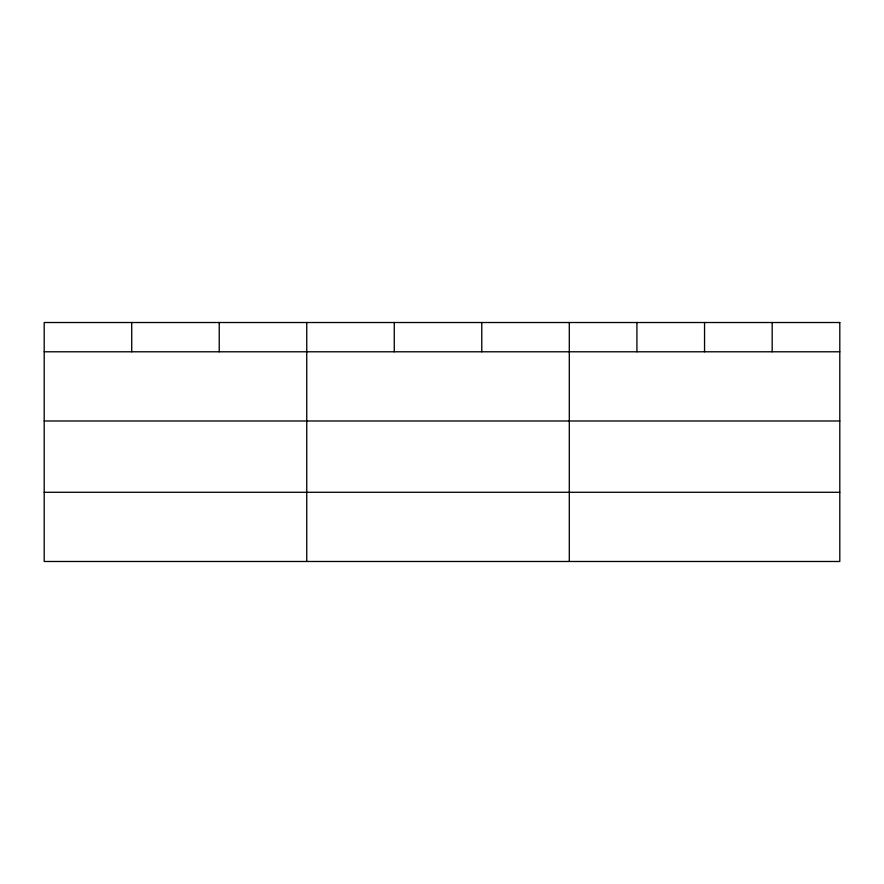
<?xml version="1.0" encoding="UTF-8"?>
<svg xmlns="http://www.w3.org/2000/svg" width="884" height="884" viewBox="0 0 884 884"><rect width="100%" height="100%" fill="white"/><g stroke="black" fill="none" stroke-linecap="round" stroke-linejoin="round"><path stroke-width="1.33" d="M44.2 351.788L839.8 351.788M44.2 420.983L839.8 420.983M44.2 492.289L839.8 492.289M772.174 322.516L772.174 351.788M704.548 322.516L704.548 351.788M636.922 322.516L636.922 351.788M569.296 322.516L569.296 561.484M481.78 322.516L481.78 351.788M394.264 322.516L394.264 351.788M306.748 322.516L306.748 561.484M219.232 322.516L219.232 351.788M131.716 322.516L131.716 351.788M839.8 322.516L44.2 322.516L44.2 561.484L839.8 561.484L839.8 322.516"/></g></svg>
